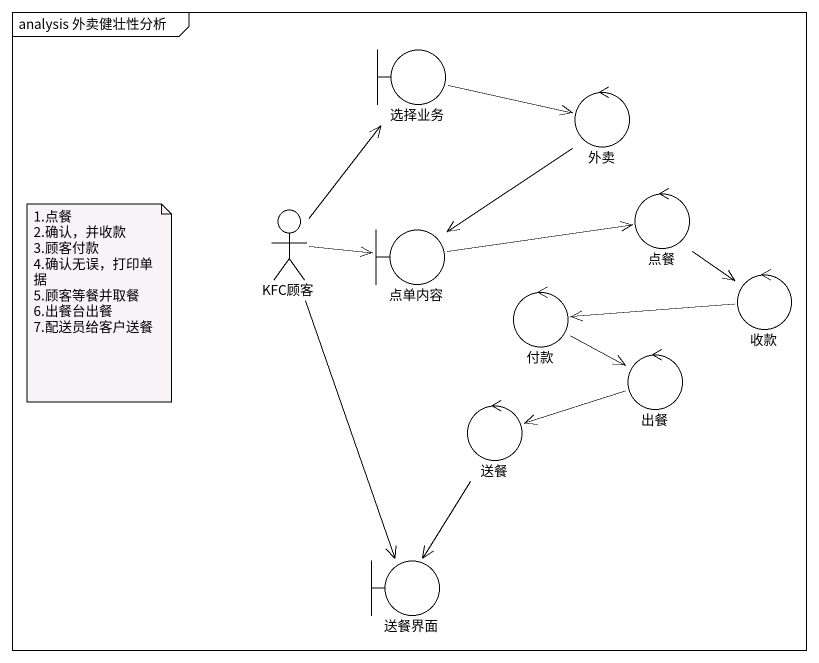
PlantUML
@startuml
mainframe analysis 外卖健壮性分析
boundary 选择业务
control 外卖
control 点餐
actor KFC顾客
boundary 点单内容
control 付款
control 收款
control 出餐
control 送餐
boundary 送餐界面
选择业务 -right-> 外卖
外卖 --> 点单内容
点餐 --> 收款
KFC顾客 -up-> 选择业务
KFC顾客 -right-> 点单内容
KFC顾客 --> 送餐界面
点单内容 -right-> 点餐
付款 -right-> 出餐
付款 -right-> 出餐
收款 -left-> 付款
出餐 -left-> 送餐
送餐 --> 送餐界面
note as N1
  1.点餐
  2.确认，并收款
  3.顾客付款
  4.确认无误，打印单据
  5.顾客等餐并取餐
  6.出餐台出餐
  7.配送员给客户送餐
end note
@enduml
